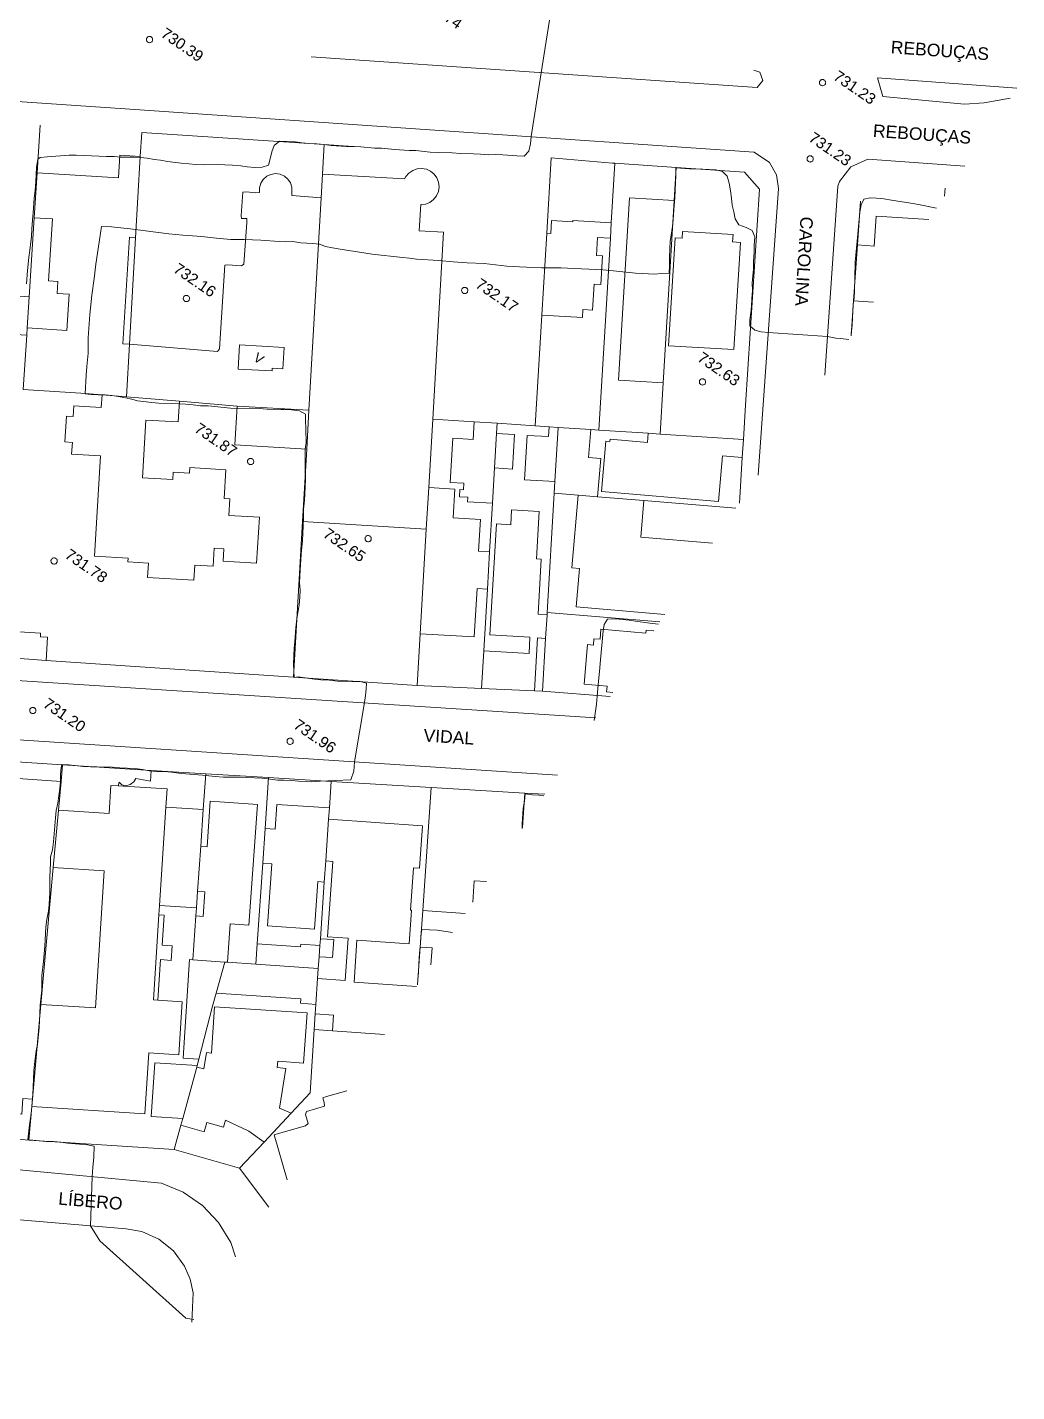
# Model space of a CAD drawing. Header units: metres. Extents: x 322294 to 7190115, y 7390841 to 10157759.
# Drawn here: x 323256.1 to 323413.9, y 7392508.5 to 7392726.1 of the extents above; entities that cross this region are included whole.
import ezdxf
from ezdxf.enums import TextEntityAlignment as Align

# ---------------------------------------------------------------- set-up
doc = ezdxf.new("R2010")
doc.units = ezdxf.units.M
doc.layers.get('0').update_dxf_attribs({"lineweight": 18})
for name, color, linetype, lineweight in [('100_SIST_VIARIO_MEIO_FIO', 1, 'Continuous', 18), ('108_SEP_FIS_CANT_CENT_ILHA', 7, 'Continuous', 18), ('144_P_DUPLA_ASF_TOP', 7, 'Continuous', 18), ('160_P_SIMP_ASF_TOP', 7, 'Continuous', 18), ('206_MURO_E_MURO_ARRIMO', 7, 'Continuous', 18), ('214_PROJ_BEIRAL_EDIF', 10, 'Continuous', 18), ('216_EDIF_NOTAVEL', 2, 'Continuous', 18), ('604_CURVA_INTERM', 7, 'Continuous', 18), ('606_PTO_COTADO', 7, 'Continuous', 18), ('608_PTO_COTADO_INTERVIA', 1, 'Continuous', 18)]:
    doc.layers.add(name, color=color, linetype=linetype, lineweight=lineweight)
doc.styles.add('Style-Arial', font='arial.ttf', dxfattribs={"height": 1.75})

# ---------------------------------------------------------------- blocks, each defined once
blk = doc.blocks.new('SP09')
at = {"color": 0, "linetype": 'Continuous'}
blk.add_lwpolyline([(-0.03, -0.51), (-0.14, -0.49), (-0.24, -0.46), (-0.31, -0.42), (-0.35, -0.39), (-0.42, -0.31), (-0.47, -0.24), (-0.51, -0.15), (-0.52, -0.09), (-0.52, 0.03), (-0.51, 0.11), (-0.48, 0.2), (-0.44, 0.27), (-0.4, 0.33), (-0.32, 0.39), (-0.23, 0.44), (-0.15, 0.48), (-0.1, 0.48), (-0.03, 0.48), (0.08, 0.48), (0.19, 0.44), (0.27, 0.4), (0.35, 0.32), (0.41, 0.23), (0.46, 0.11), (0.48, 0.03), (0.48, -0.03), (0.47, -0.08), (0.44, -0.21), (0.38, -0.3), (0.31, -0.38), (0.23, -0.44), (0.1, -0.49), (0.02, -0.51)], close=True, dxfattribs=at)
blk = doc.blocks.new('SP10')
at = {"color": 0, "linetype": 'Continuous'}
blk.add_lwpolyline([(-0.03, -0.51), (-0.14, -0.49), (-0.24, -0.46), (-0.31, -0.42), (-0.35, -0.39), (-0.42, -0.31), (-0.47, -0.24), (-0.51, -0.15), (-0.52, -0.09), (-0.52, 0.03), (-0.51, 0.11), (-0.48, 0.2), (-0.44, 0.27), (-0.4, 0.33), (-0.32, 0.39), (-0.23, 0.44), (-0.15, 0.48), (-0.1, 0.48), (-0.03, 0.48), (0.08, 0.48), (0.19, 0.44), (0.27, 0.4), (0.35, 0.32), (0.41, 0.23), (0.46, 0.11), (0.48, 0.03), (0.48, -0.03), (0.47, -0.08), (0.44, -0.21), (0.38, -0.3), (0.31, -0.38), (0.23, -0.44), (0.1, -0.49), (0.02, -0.51)], close=True, dxfattribs=at)

msp = doc.modelspace()

# ---------------------------------------------------------------- linework, layer by layer
at = {"layer": '100_SIST_VIARIO_MEIO_FIO', "flags": 128}
for points in [[(323217.953, 7392624.27), (323217.228, 7392624.33), (323215.348, 7392625.405), (323214.462, 7392627.421), (323219.195, 7392711.387), (323219.781, 7392713.542), (323221.823, 7392715.685), (323223.947, 7392716.373), (323273.211, 7392713.008), (323372.013, 7392706.221), (323374.461, 7392704.547), (323375.566, 7392702.605), (323375.853, 7392700.388), (323372.629, 7392654.717)], [(323405.56, 7392703.99), (323390.132, 7392705.054), (323387.423, 7392703.832), (323385.582, 7392701.5), (323385.311, 7392700.801), (323383.265, 7392670.63)], [(323346.753, 7392616), (323218.054, 7392624.272)], [(323215.725, 7392615.061), (323340.638, 7392606.85)], [(323289.312, 7392530.053), (323288.526, 7392532.33), (323286.586, 7392535.531), (323284.016, 7392538.251), (323280.93, 7392540.367), (323277.468, 7392541.785), (323254.818, 7392543.906)], [(323282.345, 7392519.629), (323282.531, 7392524.318), (323282.065, 7392526.514), (323281.182, 7392528.579), (323279.416, 7392530.993), (323277.09, 7392532.87), (323274.364, 7392534.081), (323271.851, 7392534.525), (323249.775, 7392536.402), (323214.644, 7392539.241), (323211.912, 7392538.018), (323209.523, 7392536.215), (323207.597, 7392533.924), (323206.232, 7392531.26), (323202.097, 7392514.57), (323202.604, 7392512.398), (323203.906, 7392510.582), (323206.52, 7392509.183), (323241.291, 7392506.888), (323272.686, 7392505.176)]]:
    msp.add_lwpolyline(points, dxfattribs=at)
at = {"layer": '108_SEP_FIS_CANT_CENT_ILHA', "flags": 128}
for points in [[(323301.346, 7392721.375), (323372.464, 7392716.507), (323373.38, 7392717.608), (323372.891, 7392718.953), (323371.933, 7392719.292)], [(323413.857, 7392716.404), (323391.641, 7392718.025), (323392.49, 7392715.084), (323405.512, 7392713.859), (323408.694, 7392714.059), (323412.804, 7392714.829)]]:
    msp.add_lwpolyline(points, dxfattribs=at)
at = {"layer": '206_MURO_E_MURO_ARRIMO'}
for p, q in [((323303.436, 7392707.423), (323274.331, 7392709.358)), ((323308.017, 7392707.119), (323303.436, 7392707.423)), ((323339.645, 7392705.269), (323349.396, 7392704.466)), ((323349.396, 7392704.466), (323349.79, 7392704.439)), ((323349.79, 7392704.439), (323359.568, 7392703.759)), ((323359.568, 7392703.759), (323370.431, 7392703.004)), ((323370.431, 7392703.004), (323372.826, 7392700.302)), ((323372.826, 7392700.302), (323370.636, 7392665.871)), ((323388.943, 7392698.387), (323388.462, 7392691.41)), ((323387.846, 7392682.475), (323387.462, 7392676.911)), ((323370.636, 7392665.871), (323370.285, 7392660.404)), ((323370.099, 7392657.526), (323369.63, 7392650.23)), ((323298.562, 7392622.482), (323259.103, 7392625.168)), ((323318.249, 7392621.143), (323298.562, 7392622.482)), ((323328.519, 7392620.684), (323318.249, 7392621.143)), ((323338.252, 7392620.249), (323336.973, 7392620.307)), ((323349.029, 7392619.406), (323338.252, 7392620.249)), ((323275.823, 7392607.599), (323284.537, 7392607.072)), ((323284.537, 7392607.072), (323294.572, 7392606.465)), ((323294.572, 7392606.465), (323304.554, 7392605.862)), ((323304.554, 7392605.862), (323320.496, 7392604.898)), ((323320.496, 7392604.898), (323335.451, 7392603.994)), ((323335.451, 7392603.994), (323338.602, 7392603.803)), ((323256.333, 7392548.641), (323279.512, 7392547.151)), ((323279.512, 7392547.151), (323289.946, 7392544.175)), ((323289.946, 7392544.175), (323294.598, 7392537.963))]:
    msp.add_line(p, q, dxfattribs=at)
at = {"layer": '206_MURO_E_MURO_ARRIMO', "flags": 128}
for points in [[(323258.159, 7392710.483), (323257.672, 7392702.915)], [(323274.11, 7392705.505), (323274.331, 7392709.358)], [(323303.436, 7392707.423), (323303.165, 7392702.702)], [(323338.916, 7392693.272), (323339.645, 7392705.269)], [(323349.212, 7392694.937), (323349.79, 7392704.439)], [(323359.249, 7392698.502), (323359.568, 7392703.759)], [(323402.445, 7392700.469), (323402.361, 7392699.203)], [(323257.212, 7392695.747), (323256.403, 7392683.147)], [(323272.393, 7392675.586), (323273.367, 7392692.562)], [(323347.204, 7392661.886), (323349.063, 7392692.474)], [(323337.05, 7392662.561), (323338.122, 7392680.202)], [(323356.985, 7392661.243), (323357.483, 7392669.429)], [(323327.357, 7392663.205), (323320.743, 7392663.644)], [(323337.05, 7392662.561), (323330.997, 7392662.963)], [(323339.294, 7392662.412), (323337.05, 7392662.561)], [(323345.974, 7392661.968), (323347.204, 7392661.886)], [(323347.204, 7392661.886), (323355.103, 7392661.367)], [(323340.102, 7392651.83), (323338.988, 7392632.82)], [(323329.796, 7392642.471), (323330.25, 7392650.218)], [(323354.412, 7392650.634), (323369.081, 7392649.409)], [(323299.986, 7392647.293), (323298.562, 7392622.482)], [(323328.872, 7392626.698), (323329.448, 7392636.534)], [(323338.966, 7392632.432), (323338.988, 7392632.82)], [(323356.966, 7392631.281), (323338.988, 7392632.82)], [(323318.734, 7392629.402), (323318.249, 7392621.143)], [(323338.252, 7392620.249), (323338.745, 7392628.671)], [(323284.537, 7392607.072), (323284.144, 7392601.377)], [(323294.572, 7392606.465), (323294.011, 7392598.352)], [(323304.554, 7392605.862), (323304.262, 7392601.627)], [(323320.496, 7392604.898), (323319.141, 7392585.289)], [(323335.451, 7392603.994), (323335.073, 7392598.524)], [(323293.631, 7392592.842), (323292.74, 7392579.955)], [(323303.445, 7392589.81), (323302.822, 7392580.786)], [(323283.061, 7392585.707), (323282.971, 7392584.403)], [(323318.738, 7392579.454), (323318.324, 7392573.463)], [(323301.993, 7392568.789), (323301.821, 7392566.305)], [(323301.821, 7392566.305), (323301.185, 7392556.191), (323298.173, 7392552.971)], [(323304.746, 7392566.103), (323301.821, 7392566.305)], [(323283.444, 7392561.595), (323283.164, 7392560.563)], [(323280.568, 7392551.028), (323279.512, 7392547.151)], [(323293.844, 7392548.343), (323289.946, 7392544.175)]]:
    msp.add_lwpolyline(points, dxfattribs=at)
at = {"layer": '214_PROJ_BEIRAL_EDIF', "flags": 128}
for points in [[(323256.083, 7392678.162), (323256.008, 7392676.993), (323255.451, 7392668.329), (323264.623, 7392667.769), (323268.005, 7392667.489), (323271.91, 7392667.167), (323272.393, 7392675.586), (323271.319, 7392675.644), (323272.409, 7392692.624), (323273.367, 7392692.562), (323274.11, 7392705.505), (323270.869, 7392705.713), (323270.636, 7392702.082), (323257.672, 7392702.915), (323257.212, 7392695.747), (323260.124, 7392695.56), (323259.489, 7392685.674), (323260.976, 7392685.579), (323260.854, 7392683.674), (323262.786, 7392683.55), (323262.414, 7392677.755)], [(323302.947, 7392698.9), (323301.005, 7392665.052), (323289.565, 7392665.708), (323280.355, 7392666.469), (323271.91, 7392667.167), (323272.393, 7392675.586), (323286.428, 7392674.427), (323286.738, 7392674.863), (323287.593, 7392688.178), (323288.08, 7392688.23), (323290.266, 7392688.068), (323290.628, 7392688.317), (323291.085, 7392694.964), (323291.104, 7392695.631), (323290.242, 7392695.625), (323290.177, 7392696.104), (323290.452, 7392699.8), (323291.066, 7392699.872), (323292.54, 7392699.723), (323293.128, 7392699.787), (323293.124, 7392700.524), (323293.327, 7392701.234), (323293.721, 7392701.858), (323294.275, 7392702.346), (323294.944, 7392702.661), (323295.673, 7392702.775), (323296.406, 7392702.681), (323297.083, 7392702.385), (323297.649, 7392701.912), (323298.059, 7392701.299), (323298.281, 7392700.595), (323298.294, 7392699.265)], [(323302.947, 7392698.9), (323303.165, 7392702.702), (323316.233, 7392701.921), (323316.442, 7392702.303), (323316.928, 7392702.871), (323317.543, 7392703.296), (323318.247, 7392703.55), (323318.992, 7392703.615), (323319.729, 7392703.486), (323320.408, 7392703.174), (323320.984, 7392702.697), (323321.419, 7392702.089), (323321.683, 7392701.39), (323321.759, 7392700.646), (323321.642, 7392699.908), (323321.34, 7392699.224), (323320.873, 7392698.64), (323320.271, 7392698.195), (323319.576, 7392697.92), (323318.834, 7392697.831), (323318.589, 7392693.655), (323322.468, 7392693.431), (323320.743, 7392663.644), (323320.102, 7392652.719), (323319.713, 7392646.095), (323299.986, 7392647.293), (323300.649, 7392658.852), (323301.005, 7392665.052)], [(323359.249, 7392698.502), (323357.483, 7392669.429), (323350.371, 7392669.861), (323352.138, 7392698.934)], [(323338.916, 7392693.272), (323338.122, 7392680.202), (323344.598, 7392679.809), (323344.676, 7392681.097), (323346.217, 7392681.004), (323346.469, 7392685.166), (323347.532, 7392685.102), (323347.811, 7392689.679), (323346.863, 7392689.737), (323347.037, 7392692.597), (323349.063, 7392692.474), (323349.212, 7392694.937), (323343.079, 7392695.309), (323343.064, 7392695.07), (323339.684, 7392695.276), (323339.56, 7392693.233)], [(323368.622, 7392693.052), (323368.552, 7392691.89), (323369.806, 7392691.814), (323368.766, 7392674.707), (323358.33, 7392675.341), (323359.374, 7392692.531), (323360.506, 7392692.462), (323360.571, 7392693.541)], [(323244.251, 7392677.748), (323244.296, 7392678.449), (323244.609, 7392683.32), (323250.248, 7392682.958), (323250.285, 7392683.54), (323256.403, 7392683.147), (323256.083, 7392678.162), (323256.008, 7392676.993), (323249.506, 7392677.41)], [(323297.045, 7392675.068), (323296.849, 7392671.666), (323295.149, 7392671.764), (323295.122, 7392671.303), (323289.69, 7392671.615), (323289.912, 7392675.477)], [(323271.91, 7392667.167), (323280.355, 7392666.469), (323280.155, 7392663.175), (323275.008, 7392663.488), (323274.449, 7392654.29), (323279.298, 7392653.995), (323279.371, 7392655.195), (323281.956, 7392655.038), (323282.009, 7392655.911), (323287.744, 7392655.563), (323287.466, 7392650.992), (323288.381, 7392650.936), (323288.22, 7392648.276), (323293.095, 7392647.98), (323292.651, 7392640.67), (323287.32, 7392640.994), (323287.439, 7392642.95), (323285.893, 7392643.044), (323285.719, 7392640.17), (323282.807, 7392640.347), (323282.66, 7392637.929), (323275.264, 7392638.379), (323275.404, 7392640.681), (323272.117, 7392640.881), (323272.151, 7392641.448), (323266.785, 7392641.774), (323267.756, 7392657.763), (323263.165, 7392658.042), (323263.279, 7392659.912), (323262.065, 7392659.986), (323262.316, 7392664.108), (323263.412, 7392664.042), (323263.517, 7392665.763), (323267.884, 7392665.498), (323268.005, 7392667.489)], [(323289.565, 7392665.708), (323301.005, 7392665.052), (323300.649, 7392658.852), (323289.191, 7392659.548)], [(323330.25, 7392650.218), (323330.579, 7392655.84), (323330.902, 7392661.342), (323330.997, 7392662.963), (323327.357, 7392663.205), (323327.192, 7392660.387), (323323.928, 7392660.578), (323323.516, 7392653.537), (323325.683, 7392653.41), (323325.622, 7392652.365), (323325.061, 7392652.398), (323324.994, 7392651.256), (323326.313, 7392651.179), (323326.27, 7392650.451)], [(323339.294, 7392662.412), (323340.717, 7392662.317), (323340.211, 7392653.684), (323335.36, 7392653.969), (323335.774, 7392661.036), (323339.202, 7392660.835)], [(323330.902, 7392661.342), (323330.579, 7392655.84), (323333.446, 7392655.672), (323333.768, 7392661.174)], [(323345.974, 7392661.968), (323340.717, 7392662.317), (323340.211, 7392653.684), (323340.102, 7392651.83), (323343.925, 7392651.511), (323347.033, 7392651.251), (323347.557, 7392657.366), (323345.594, 7392657.534)], [(323355.103, 7392661.367), (323354.978, 7392659.908), (323349.02, 7392660.418), (323348.989, 7392660.056), (323348.337, 7392660.112), (323347.648, 7392652.071), (323366.324, 7392650.472), (323366.952, 7392657.795), (323370.099, 7392657.526), (323370.285, 7392660.404), (323356.985, 7392661.243)], [(323329.796, 7392642.471), (323329.448, 7392636.534), (323327.809, 7392636.63), (323327.356, 7392628.896), (323318.734, 7392629.402), (323319.713, 7392646.095), (323320.102, 7392652.719), (323324.274, 7392652.475), (323324.005, 7392647.882), (323328.358, 7392647.626), (323328.062, 7392642.573)], [(323338.966, 7392632.432), (323338.745, 7392628.671), (323337.468, 7392628.746), (323336.973, 7392620.307), (323328.519, 7392620.684), (323328.872, 7392626.698), (323336.092, 7392626.275), (323336.242, 7392628.837), (323329.853, 7392629.211), (323330.89, 7392646.913), (323333.179, 7392646.779), (323333.317, 7392649.141), (323337.717, 7392648.883), (323337.275, 7392641.336), (323338.054, 7392641.29), (323337.54, 7392632.516)], [(323252.821, 7392625.595), (323259.103, 7392625.168), (323259.328, 7392628.871), (323258.182, 7392628.941), (323258.218, 7392629.524), (323253.079, 7392629.836)], [(323293.631, 7392592.842), (323294.011, 7392598.352), (323295.6, 7392598.242), (323295.874, 7392602.206), (323304.262, 7392601.627), (323304.138, 7392599.834), (323303.679, 7392593.189), (323303.445, 7392589.81), (323302.435, 7392589.88), (323301.911, 7392582.296), (323294.401, 7392582.814), (323295.087, 7392592.741)], [(323292.74, 7392579.955), (323299.671, 7392579.476), (323299.701, 7392579.918), (323302.747, 7392579.707), (323302.624, 7392577.915), (323302.493, 7392576.026), (323292.516, 7392576.715)], [(323302.822, 7392580.786), (323302.747, 7392579.707), (323302.624, 7392577.915), (323304.757, 7392577.768), (323304.955, 7392580.639)], [(323286.206, 7392572.108), (323287.591, 7392577.055), (323288.026, 7392577.025), (323292.516, 7392576.715), (323302.493, 7392576.026), (323302.383, 7392574.434), (323302.098, 7392570.313), (323299.645, 7392570.482), (323299.693, 7392571.176)], [(323283.097, 7392560.319), (323280.865, 7392552.12), (323280.568, 7392551.028), (323284.292, 7392550.013), (323284.692, 7392551.481), (323287.398, 7392550.744), (323287.699, 7392551.851), (323291.399, 7392550.101), (323293.844, 7392548.343), (323298.173, 7392552.971), (323296.321, 7392553.752), (323297.311, 7392560.075), (323295.952, 7392560.224), (323296.03, 7392561.264), (323300.131, 7392560.924), (323300.704, 7392568.973), (323285.932, 7392569.937), (323285.45, 7392562.535), (323284.673, 7392562.621), (323284.257, 7392560.019)]]:
    msp.add_lwpolyline(points, close=True, dxfattribs=at)
for points in [[(323399.854, 7392695.453), (323391.441, 7392696.011), (323391.125, 7392691.233), (323388.462, 7392691.41), (323387.846, 7392682.475), (323391.039, 7392682.263)], [(323357.763, 7392632.473), (323343.628, 7392633.684), (323344.155, 7392639.837), (323342.934, 7392639.941), (323343.925, 7392651.511)], [(323343.925, 7392651.511), (323347.033, 7392651.251), (323354.412, 7392650.634), (323353.913, 7392644.813), (323365.355, 7392643.833)], [(323356.017, 7392629.86), (323354.755, 7392629.968), (323354.715, 7392629.503), (323347.562, 7392630.115), (323347.425, 7392628.52), (323346.445, 7392628.604), (323346.359, 7392627.595), (323345.426, 7392627.675), (323344.886, 7392621.369), (323348.551, 7392621.056), (323348.472, 7392620.135), (323349.46, 7392620.05)], [(323318.129, 7392573.171), (323308.197, 7392573.857), (323308.66, 7392580.552), (323317.003, 7392579.975), (323317.371, 7392585.306), (323317.204, 7392585.317), (323317.672, 7392592.091), (323318.642, 7392592.024), (323319.11, 7392598.799), (323304.138, 7392599.834), (323303.679, 7392593.189), (323304.787, 7392593.113), (323303.956, 7392581.096), (323307.251, 7392580.868), (323306.785, 7392574.13), (323302.383, 7392574.434), (323302.098, 7392570.313), (323301.993, 7392568.789), (323304.918, 7392568.587), (323304.746, 7392566.103), (323313.023, 7392565.531)], [(323327.115, 7392586.616), (323327.351, 7392590.031), (323329.307, 7392589.896)], [(323318.738, 7392579.454), (323319.141, 7392585.289), (323325.915, 7392584.821)], [(323320.44, 7392576.628), (323320.626, 7392579.323), (323318.738, 7392579.454)], [(323297.522, 7392542.337), (323295.46, 7392549.507), (323296.156, 7392549.721), (323300.429, 7392550.949), (323300.851, 7392551.314), (323300.442, 7392552.737), (323300.611, 7392553.241), (323303.46, 7392554.061), (323303.431, 7392554.676), (323303.226, 7392555.388), (323303.811, 7392555.625), (323307.019, 7392556.548)]]:
    msp.add_lwpolyline(points, dxfattribs=at)
at = {"layer": '216_EDIF_NOTAVEL', "flags": 128}
for points in [[(323261.486, 7392605.827), (323261.73, 7392608.513), (323234.022, 7392610.309), (323233.448, 7392602.532), (323231.841, 7392580.78), (323230.699, 7392565.316), (323230.234, 7392559.022), (323229.652, 7392551.143), (323256.333, 7392548.641), (323256.811, 7392554.019), (323256.917, 7392555.206), (323255.387, 7392555.315), (323255.209, 7392552.798), (323239.515, 7392553.909), (323239.64, 7392555.682), (323238.697, 7392555.749), (323241.395, 7392593.85), (323241.834, 7392593.819), (323241.937, 7392595.272), (323235.37, 7392595.737), (323236.212, 7392607.617)], [(323270.57, 7392605.159), (323269.433, 7392605.232), (323269.144, 7392600.765), (323261.073, 7392601.286), (323261.486, 7392605.827), (323261.73, 7392608.513), (323275.823, 7392607.599), (323275.712, 7392605.883), (323273.414, 7392606.311), (323273.087, 7392605.784), (323272.489, 7392605.343), (323271.79, 7392605.18), (323271.152, 7392605.331), (323270.723, 7392605.763)], [(323256.917, 7392555.206), (323255.387, 7392555.315), (323255.209, 7392552.798), (323239.515, 7392553.909), (323239.64, 7392555.682), (323238.697, 7392555.749), (323241.395, 7392593.85), (323241.834, 7392593.819), (323241.937, 7392595.272), (323235.37, 7392595.737), (323236.212, 7392607.617), (323261.486, 7392605.827), (323261.073, 7392601.286), (323260.241, 7392592.126), (323258.26, 7392570.316)], [(323270.57, 7392605.159), (323269.433, 7392605.232), (323269.144, 7392600.765), (323261.073, 7392601.286), (323260.241, 7392592.126), (323268.366, 7392591.601), (323266.955, 7392569.755), (323258.26, 7392570.316), (323256.917, 7392555.206), (323256.811, 7392554.019), (323274.849, 7392552.853), (323275.476, 7392562.562), (323280.247, 7392562.253), (323280.794, 7392570.716), (323276.907, 7392570.967), (323276.212, 7392571.012), (323277.088, 7392584.576), (323277.186, 7392586.087), (323278.197, 7392601.738), (323278.385, 7392604.654)], [(323283.739, 7392595.511), (323283.243, 7392588.33), (323283.061, 7392585.707), (323277.186, 7392586.087), (323278.197, 7392601.738), (323284.144, 7392601.377)], [(323287.591, 7392577.055), (323288.026, 7392577.025), (323288.447, 7392583.132), (323291.441, 7392582.925), (323292.773, 7392602.201), (323285.26, 7392602.721), (323284.757, 7392595.441), (323283.739, 7392595.511), (323283.243, 7392588.33), (323284.383, 7392588.251), (323284.112, 7392584.324), (323282.971, 7392584.403), (323282.49, 7392577.437)], [(323277.088, 7392584.576), (323277.902, 7392584.523), (323277.593, 7392579.731), (323279.169, 7392579.629), (323279.02, 7392577.331), (323277.325, 7392577.44), (323276.907, 7392570.967), (323276.212, 7392571.012)], [(323282.49, 7392577.437), (323287.591, 7392577.055), (323286.206, 7392572.108), (323285.627, 7392570.04), (323283.444, 7392561.595), (323280.96, 7392561.755), (323281.975, 7392577.471)], [(323283.164, 7392560.563), (323283.097, 7392560.319), (323280.865, 7392552.12), (323275.857, 7392552.443), (323276.409, 7392560.999)]]:
    msp.add_lwpolyline(points, close=True, dxfattribs=at)
at = {"layer": '604_CURVA_INTERM', "flags": 128}
for points, elevation in [([(323340.176, 7392732.358), (323338.023, 7392718.865), (323336.457, 7392708.688), (323336.336, 7392707.521), (323336.055, 7392706.348), (323335.333, 7392705.558), (323334.158, 7392705.589), (323331.936, 7392705.761), (323330.802, 7392705.836), (323329.638, 7392705.786), (323328.36, 7392705.853), (323327.239, 7392705.948), (323325.186, 7392706.004), (323323.858, 7392706.078), (323321.657, 7392706.119), (323320.334, 7392706.209), (323318.034, 7392706.48), (323316.975, 7392706.447), (323314.69, 7392706.612), (323312.55, 7392706.811), (323311.447, 7392706.837), (323309.292, 7392707.069), (323308.235, 7392707.102), (323307.001, 7392707.079), (323304.54, 7392707.266), (323303.429, 7392707.417), (323302.261, 7392707.545), (323300.993, 7392707.587), (323299.915, 7392707.686), (323298.821, 7392707.83), (323297.536, 7392707.923), (323296.331, 7392707.955), (323295.448, 7392707.25), (323295.093, 7392706.253), (323294.834, 7392705.112), (323294.557, 7392704.107), (323293.522, 7392703.8), (323292.38, 7392703.772), (323291.169, 7392703.844), (323290.118, 7392703.991), (323288.813, 7392704.133), (323286.348, 7392704.252), (323284.27, 7392704.168), (323282.986, 7392704.218), (323281.852, 7392704.312), (323280.625, 7392704.437), (323278.429, 7392704.726), (323277.346, 7392704.898), (323276.342, 7392705.033), (323275.204, 7392705.23), (323274.163, 7392705.364), (323273.142, 7392705.389), (323272.138, 7392705.386), (323271.006, 7392705.422), (323269.949, 7392705.487), (323268.727, 7392705.523), (323265.15, 7392705.679), (323263.907, 7392705.732), (323262.783, 7392705.707), (323259.245, 7392705.438), (323258.164, 7392705.358), (323257.746, 7392705.09), (323257.55, 7392703.794), (323257.443, 7392701.46), (323257.332, 7392700.06), (323257.206, 7392698.842), (323257.037, 7392696.545), (323256.917, 7392695.341), (323256.803, 7392693.954), (323256.738, 7392692.767), (323256.499, 7392690.545), (323256.338, 7392689.387), (323256.117, 7392687.341), (323255.946, 7392685.188)], 731), ([(323387.063, 7392676.314), (323385.741, 7392676.463), (323385.013, 7392676.512), (323383.684, 7392676.805), (323374.235, 7392677.459), (323373.1, 7392677.566), (323372.109, 7392677.827), (323371.278, 7392678.479), (323371.307, 7392679.479), (323371.475, 7392680.591), (323371.59, 7392681.629), (323371.611, 7392682.834), (323371.706, 7392684.15), (323371.694, 7392685.293), (323371.802, 7392686.475), (323371.864, 7392687.539), (323371.896, 7392688.788), (323371.994, 7392690.266), (323372.001, 7392691.337), (323372.089, 7392692.67), (323371.699, 7392693.692), (323370.733, 7392694.178), (323369.536, 7392694.615), (323368.959, 7392695.553), (323368.763, 7392696.663), (323368.501, 7392697.739), (323368.371, 7392698.866), (323368.209, 7392700.034), (323367.981, 7392701.275), (323367.676, 7392702.346), (323366.962, 7392703.103), (323365.872, 7392703.356), (323364.83, 7392703.458), (323363.796, 7392703.503), (323361.695, 7392703.548), (323359.519, 7392703.673), (323359.498, 7392703.52), (323359.516, 7392702.487), (323359.403, 7392700.112), (323359.367, 7392698.94), (323359.217, 7392697.677), (323359.094, 7392695.463), (323358.949, 7392694.362), (323358.601, 7392691.977), (323358.535, 7392690.893), (323358.477, 7392689.284), (323358.469, 7392688.059), (323358.436, 7392686.909), (323357.162, 7392686.839), (323356.159, 7392686.745), (323355.145, 7392686.8), (323354.124, 7392686.827), (323353.087, 7392686.889), (323349.58, 7392687.278), (323347.888, 7392687.423), (323342.254, 7392687.687), (323341.22, 7392687.735), (323339.448, 7392687.779), (323338.065, 7392687.765), (323335.707, 7392687.852), (323334.565, 7392687.91), (323332.581, 7392688.041), (323328.952, 7392688.422), (323326.25, 7392688.539), (323324.015, 7392688.702), (323321.711, 7392688.915), (323318.165, 7392689.153), (323317.034, 7392689.278), (323315.894, 7392689.381), (323311.107, 7392689.938), (323310.051, 7392690.077), (323308.043, 7392690.391), (323306.297, 7392690.701), (323304.759, 7392690.948), (323303.638, 7392691.146), (323302.684, 7392691.507), (323301.6, 7392691.629), (323299.687, 7392691.757), (323298.453, 7392691.927), (323297.259, 7392691.917), (323296.259, 7392691.943), (323293.317, 7392692.138), (323290.654, 7392692.279), (323288.475, 7392692.278), (323285.709, 7392692.553), (323284.346, 7392692.708), (323283.194, 7392692.82), (323280.889, 7392692.95), (323278.683, 7392693.162), (323276.594, 7392693.42), (323272.483, 7392693.973), (323269.54, 7392694.271), (323267.924, 7392694.342), (323267.458, 7392691.145), (323267.011, 7392688.348), (323266.758, 7392686.072), (323266.388, 7392683.386), (323266.088, 7392680.326), (323265.816, 7392676.593), (323265.785, 7392674.164), (323265.608, 7392671.999), (323265.479, 7392670.618), (323265.298, 7392667.688), (323266.297, 7392667.549), (323267.382, 7392667.52), (323268.52, 7392667.513), (323269.558, 7392667.422), (323270.627, 7392667.255), (323271.754, 7392667.042), (323272.737, 7392666.815), (323273.674, 7392666.569), (323275.953, 7392666.267), (323276.996, 7392666.153), (323280.347, 7392666.055), (323281.367, 7392665.989), (323282.539, 7392665.89), (323283.688, 7392665.724), (323284.925, 7392665.723), (323288.476, 7392665.378), (323289.565, 7392665.325), (323291.925, 7392665.352), (323293.059, 7392665.312), (323294.351, 7392665.234), (323296.507, 7392665.156), (323296.98, 7392665.189), (323298.218, 7392665.136), (323299.503, 7392664.963), (323300.467, 7392664.442), (323300.448, 7392663.936), (323300.513, 7392661.629), (323300.543, 7392660.325), (323300.532, 7392659.832), (323300.411, 7392658.829), (323300.376, 7392657.825), (323300.412, 7392656.642), (323300.417, 7392655.634), (323300.462, 7392654.048), (323300.423, 7392652.784), (323300.294, 7392650.686), (323300.153, 7392649.298), (323300.146, 7392647.841), (323300.093, 7392646.596), (323299.952, 7392644.216), (323299.839, 7392642.746), (323299.708, 7392641.324), (323299.549, 7392638.664), (323299.499, 7392637.525), (323299.605, 7392636.372), (323299.569, 7392635.262), (323299.427, 7392634.005), (323299.077, 7392631.769), (323298.922, 7392630.348), (323298.727, 7392628.178), (323298.644, 7392627.13), (323298.563, 7392624.616), (323298.587, 7392623.461), (323298.653, 7392622.434), (323299.286, 7392622.521), (323300.762, 7392622.351), (323301.869, 7392622.161), (323302.879, 7392622.039), (323304.293, 7392621.982), (323305.532, 7392621.864), (323307.845, 7392621.777), (323309.147, 7392621.767), (323310.165, 7392621.507), (323310.145, 7392620.596), (323310.021, 7392619.542), (323309.865, 7392618.429), (323308.276, 7392608.977), (323308.18, 7392607.486), (323307.684, 7392606.106), (323305.206, 7392606.023), (323303.994, 7392605.934), (323302.779, 7392605.914), (323301.4, 7392605.781), (323299.325, 7392605.896), (323298.193, 7392606.009), (323296.985, 7392606.084), (323295.972, 7392606.086), (323294.852, 7392606.222), (323293.511, 7392606.361), (323292.329, 7392606.436), (323291.087, 7392606.471), (323289.964, 7392606.528), (323288.665, 7392606.564), (323287.37, 7392606.562), (323286.047, 7392606.624), (323285.024, 7392606.765), (323284.017, 7392606.881), (323280.687, 7392607.14), (323280.235, 7392607.162), (323279.095, 7392607.333), (323277.855, 7392607.441), (323276.706, 7392607.425), (323275.512, 7392607.533), (323274.46, 7392607.773), (323273.251, 7392607.907), (323270.825, 7392608.013), (323269.695, 7392608.127), (323267.241, 7392608.19), (323266.163, 7392608.196), (323265.049, 7392608.253), (323262.665, 7392608.484), (323261.597, 7392608.558), (323261.499, 7392608.047), (323261.391, 7392607.035), (323261.386, 7392605.851), (323261.275, 7392604.729), (323261.128, 7392603.588), (323260.948, 7392602.384), (323260.715, 7392601.199), (323260.579, 7392600.04), (323260.25, 7392596.223), (323260.104, 7392594.965), (323259.814, 7392593.831), (323259.772, 7392592.874), (323259.704, 7392590.58), (323259.697, 7392587.977), (323259.637, 7392587.357), (323259.581, 7392586.19), (323259.491, 7392585.162), (323259.211, 7392583.856), (323259.07, 7392582.613), (323258.877, 7392579.612), (323258.68, 7392577.162), (323258.425, 7392574.889), (323258.391, 7392573.63), (323258.384, 7392572.586), (323258.158, 7392570.182), (323258.084, 7392568.88), (323258.05, 7392567.707), (323257.98, 7392566.639), (323257.697, 7392563.919), (323257.494, 7392562.911), (323257.258, 7392560.774), (323257.137, 7392559.691), (323257.02, 7392557.102), (323256.983, 7392555.981), (323256.768, 7392553.431), (323256.614, 7392552.179), (323256.447, 7392551.079), (323256.17, 7392548.704), (323256.958, 7392548.661), (323259.078, 7392548.46), (323260.287, 7392548.443), (323261.437, 7392548.33), (323262.481, 7392548.2), (323265.69, 7392547.909), (323266.75, 7392547.7), (323266.686, 7392545.921), (323266.526, 7392544.293), (323266.419, 7392542.819), (323266.168, 7392535.008), (323267.643, 7392532.621), (323281.394, 7392520.277), (323282.65, 7392520.086)], 732), ([(323401.051, 7392697.244), (323398.702, 7392697.737), (323397.327, 7392697.993), (323396.296, 7392698.147), (323393.882, 7392698.559), (323392.688, 7392698.762), (323391.495, 7392698.875), (323390.483, 7392698.904), (323389.486, 7392698.722), (323389.046, 7392697.779), (323388.868, 7392696.642), (323388.628, 7392694.364), (323388.529, 7392693.108), (323388.396, 7392692.012), (323388.073, 7392688.664), (323388.062, 7392686.219), (323388.004, 7392684.015), (323387.921, 7392682.992), (323387.803, 7392681.984), (323387.705, 7392680.842), (323387.69, 7392679.786), (323387.636, 7392678.558), (323387.485, 7392677.297), (323387.463, 7392676.912)], 732), ([(323356.744, 7392630.949), (323355.348, 7392631.088), (323353.093, 7392631.413), (323352.073, 7392631.587), (323350.98, 7392631.695), (323349.925, 7392631.762), (323348.594, 7392631.742), (323348.071, 7392630.88), (323347.896, 7392629.848), (323347.499, 7392625.272), (323347.328, 7392623.362), (323347.158, 7392621.835), (323347.046, 7392620.66), (323346.985, 7392619.445), (323346.861, 7392618.172), (323346.468, 7392615.573)], 733), ([(323338.448, 7392603.573), (323337.646, 7392603.666), (323336.627, 7392603.744), (323335.473, 7392603.897), (323335.362, 7392602.723), (323335.183, 7392601.548), (323334.986, 7392599.086), (323334.974, 7392598.376)], 733), ([(323323.886, 7392581.785), (323321.426, 7392582.162), (323320.212, 7392582.178), (323319.007, 7392582.259), (323318.864, 7392581.201), (323318.762, 7392580.057), (323318.7, 7392579.025), (323318.583, 7392577.77), (323318.447, 7392575.42), (323318.346, 7392574.287), (323318.291, 7392573.414)], 733)]:
    msp.add_lwpolyline(points, dxfattribs=dict(at, elevation=elevation))

# ---------------------------------------------------------------- block references
at = {"layer": '606_PTO_COTADO', "rotation": 325.5688295630279}
for p in [(323275.608, 7392724.147, 730.395), (323325.865, 7392684.137, 732.172), (323281.483, 7392682.854, 732.162), (323363.779, 7392669.56, 732.627), (323291.731, 7392656.867, 731.872), (323310.464, 7392644.564, 732.647), (323260.388, 7392641, 731.777), (323257, 7392617.157, 731.202), (323298.028, 7392612.258, 731.962)]:
    msp.add_blockref('SP09', p, dxfattribs=at)
at = {"layer": '608_PTO_COTADO_INTERVIA', "rotation": 325.5688295630279}
for p in [(323382.925, 7392717.278, 731.232), (323380.955, 7392705.117, 731.227)]:
    msp.add_blockref('SP10', p, dxfattribs=at)

# ---------------------------------------------------------------- texts
at = {"layer": '144_P_DUPLA_ASF_TOP', "style": 'Style-Arial'}
for p in [(323393.795, 7392722.979), (323390.947, 7392709.647)]:
    msp.add_text('REBOUÇAS', height=2, rotation=355.8546, dxfattribs=at).set_placement(p, align=Align.MIDDLE_LEFT)
at = {"layer": '160_P_SIMP_ASF_TOP', "style": 'Style-Arial'}
for s, rotation, p in [('CAROLINA', 266.49848, (323380.394, 7392695.918)), ('VIDAL', 356.30428, (323319.283, 7392613.233)), ('LÍBERO', 355.13973, (323261.06, 7392539.387))]:
    msp.add_text(s, height=2, rotation=rotation, dxfattribs=at).set_placement(p, align=Align.MIDDLE_LEFT)
at = {"layer": '214_PROJ_BEIRAL_EDIF', "style": 'Style-Arial'}
msp.add_text('V', height=1.5, rotation=325.56883, dxfattribs=at).set_placement((323292.006, 7392673.093))
at = {"layer": '606_PTO_COTADO', "style": 'Style-Arial'}
for s, p in [('730.74', (323322.102, 7392728.567, 730.737)), ('730.39', (323280.812, 7392723.323, 730.395)), ('732.16', (323282.812, 7392685.807, 732.162)), ('732.17', (323330.984, 7392683.371, 732.172)), ('732.63', (323366.367, 7392671.627, 732.627)), ('731.87', (323286.164, 7392660.345, 731.872)), ('732.65', (323306.669, 7392643.567, 732.647)), ('731.78', (323265.507, 7392640.234, 731.777)), ('731.20', (323262.033, 7392616.45, 731.202)), ('731.96', (323301.962, 7392613.077, 731.962))]:
    msp.add_text(s, height=1.75, rotation=325.56883, dxfattribs=at).set_placement(p, align=Align.MIDDLE_CENTER)
at = {"layer": '608_PTO_COTADO_INTERVIA', "style": 'Style-Arial'}
for p in [(323388.044, 7392716.512, 731.232), (323384.108, 7392706.703, 731.227)]:
    msp.add_text('731.23', height=1.75, rotation=325.56883, dxfattribs=at).set_placement(p, align=Align.MIDDLE_CENTER)

doc.saveas('drawing.dxf')
